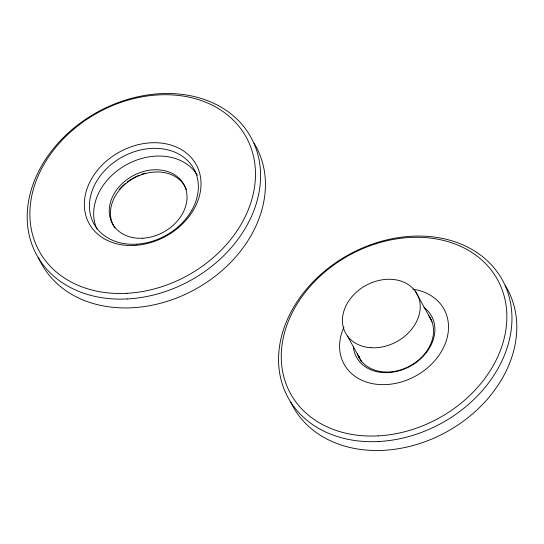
<?xml version="1.0" encoding="UTF-8"?>
<svg xmlns="http://www.w3.org/2000/svg" width="544" height="544" viewBox="0 0 544 544"><rect width="100%" height="100%" fill="white"/><g stroke="black" fill="none" stroke-linecap="round" stroke-linejoin="round"><path stroke-width="0.82" d="M415.194 291.04L431.494 320.328M347.473 336.042L361.604 361.746M429.726 317.478L432.011 321.953M358.584 355.769L359.727 358.006M358.523 355.803L359.482 358.136M254.075 143.194A122.223 96.179 -28.8 0 1 192.916 290.571A122.223 96.179 -28.8 0 1 38.393 257.366M114.995 228.045A40.739 32.062 -28.8 0 1 134.307 177.908A40.739 32.062 -28.8 0 1 186.442 189.591M119.224 189.509A42.779 33.667 -28.8 0 1 125.372 183.498M127.242 182.022A42.779 33.667 -28.8 0 1 133.946 177.704M134.654 177.33A42.779 33.667 -28.8 0 1 138.992 175.29M141.209 174.427A42.779 33.667 -28.8 0 1 144.976 173.21M96.914 229.017A57.038 44.887 -28.8 0 1 127.262 164.281A57.038 44.887 -28.8 0 1 197.404 175.311M505.444 285.756A122.223 96.179 -28.8 0 1 445.692 432.385A122.223 96.179 -28.8 0 1 290.795 402.234M428.516 315.275A40.739 32.062 -28.8 0 1 409.693 366.092A40.739 32.062 -28.8 0 1 357.265 353.62M412.848 289.238A57.038 44.887 -28.8 0 1 444.849 344.665A57.038 44.887 -28.8 0 1 373.592 383.846A57.038 44.887 -28.8 0 1 343.924 327.141M423.803 307.272A42.779 33.667 -28.8 0 1 410.577 366.003A42.779 33.667 -28.8 0 1 353.335 346.616M127.643 298.928A122.223 96.179 -28.8 0 0 252.096 139.509A122.223 96.179 -28.8 0 0 51.938 150.498A122.223 96.179 -28.8 0 0 127.643 298.928M142.718 238.224A40.739 32.062 -28.8 0 0 184.198 185.089A40.739 32.062 -28.8 0 0 117.484 188.748A40.739 32.062 -28.8 0 0 142.718 238.224M136.306 244.202A57.038 44.887 -28.8 0 0 194.392 169.803A57.038 44.887 -28.8 0 0 100.98 174.93A57.038 44.887 -28.8 0 0 136.306 244.202M134.558 245.419A61.112 48.09 -28.8 0 0 196.785 165.702A61.112 48.09 -28.8 0 0 96.71 171.204A61.112 48.09 -28.8 0 0 134.558 245.419M126.97 293.304A118.15 92.976 -28.8 0 0 247.282 139.196A118.15 92.976 -28.8 0 0 53.795 149.818A118.15 92.976 -28.8 0 0 126.97 293.304M379.012 441.497A122.223 96.179 -28.8 0 0 503.465 282.071A122.223 96.179 -28.8 0 0 303.307 293.066A122.223 96.179 -28.8 0 0 379.012 441.497M378.338 435.873A118.15 92.976 -28.8 0 0 498.651 281.765A118.15 92.976 -28.8 0 0 305.164 292.386A118.15 92.976 -28.8 0 0 378.338 435.873M370.933 347.732A40.739 32.062 -28.8 0 0 418.996 298.5A40.739 32.062 -28.8 0 0 354.069 294.399A40.739 32.062 -28.8 0 0 370.933 347.732"/></g></svg>
